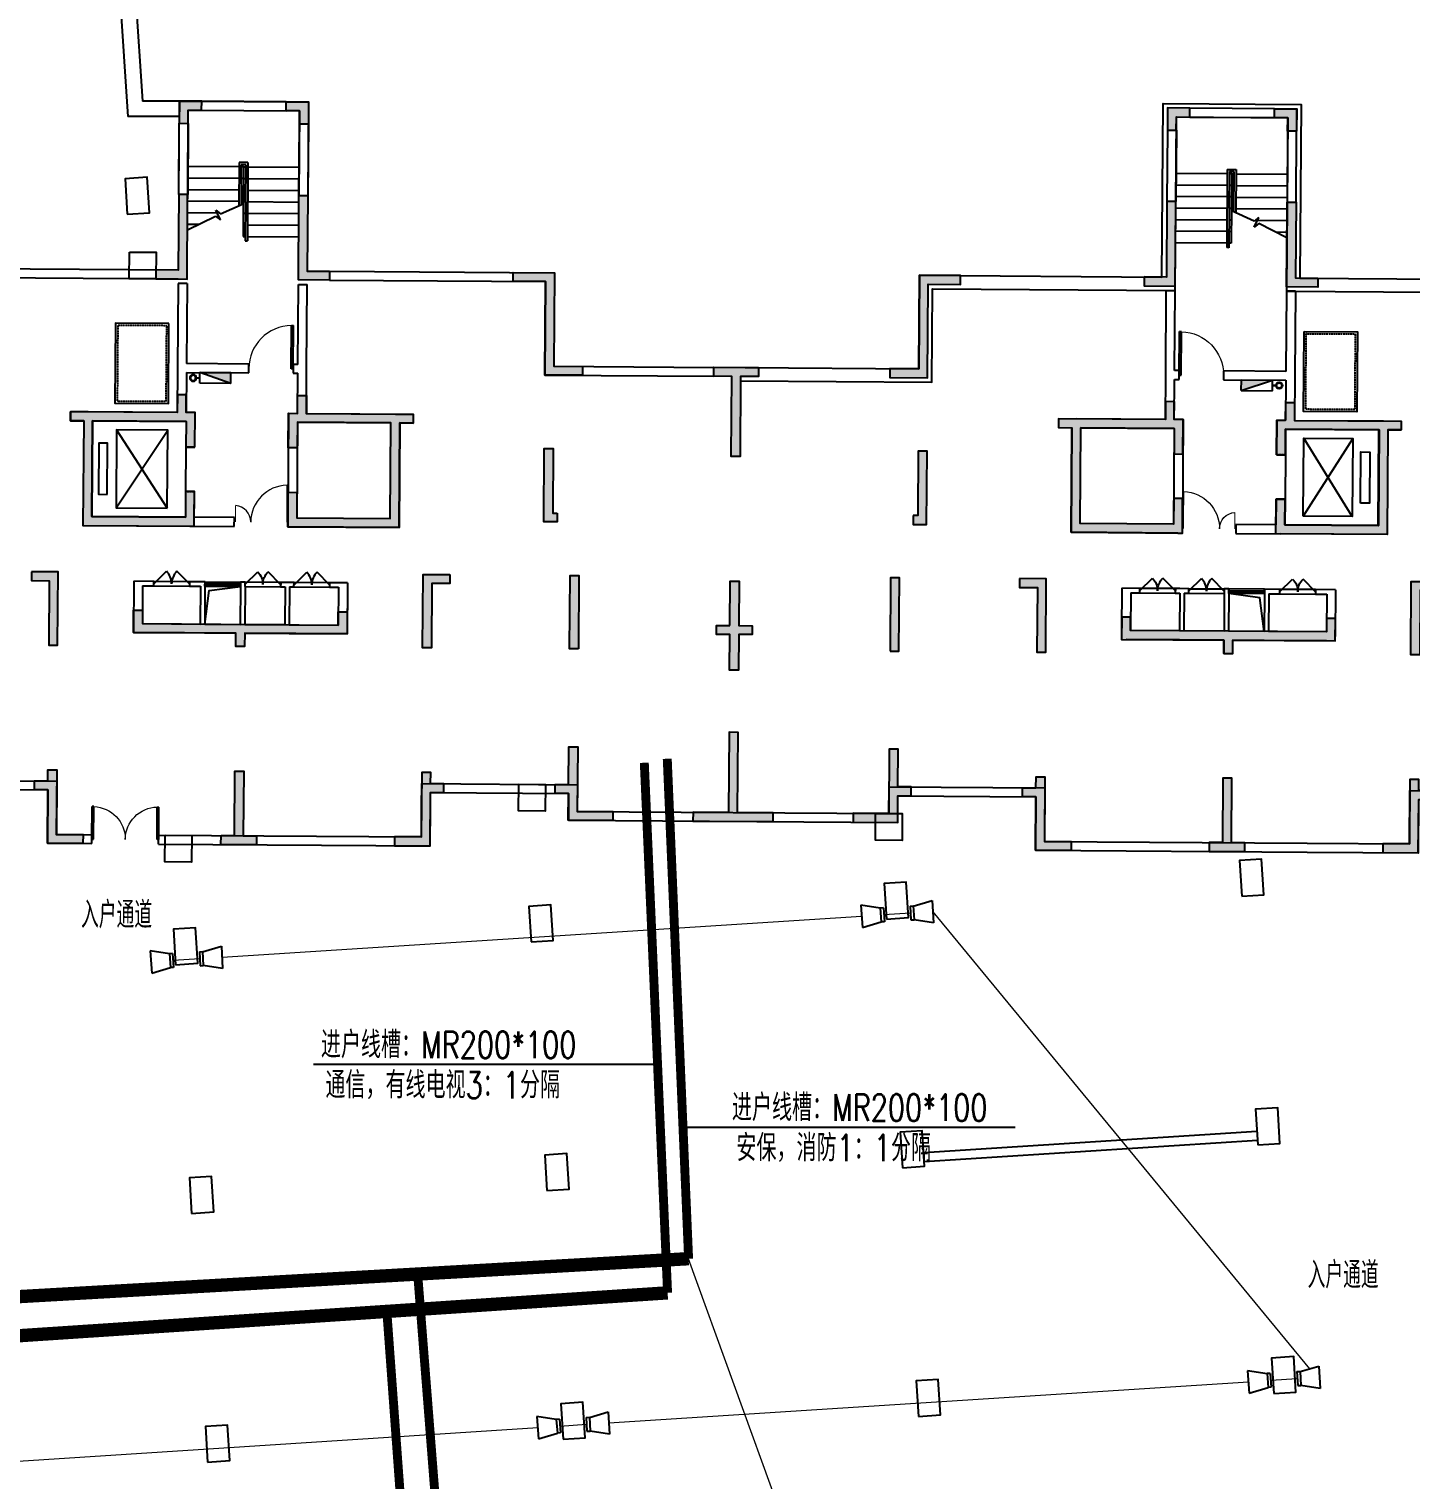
# Model space of a CAD drawing. Extents: x -781653 to 929899, y -295171 to 30012.
# Drawn here: x -67271 to -36224, y -180244 to -147658 of the extents above; entities that cross this region are included whole.
import ezdxf

# ---------------------------------------------------------------- set-up
doc = ezdxf.new("R2010")
doc.units = 0
doc.header["$LTSCALE"] = 10
doc.header["$MEASUREMENT"] = 0
for name, pattern in [('BORDER', [1.75, 0.5, -0.25, 0.5, -0.25, 0, -0.25]), ('DASH', [0.35, 0.25, -0.1]), ('DASHED', [0.75, 0.5, -0.25])]:
    doc.linetypes.add(name, pattern=pattern)
doc.layers.get('0').update_dxf_attribs({"linetype": 'CONTINUOUS'})
for name, color, linetype in [('COLU', 1, 'CONTINUOUS'), ('DIM_SYMB', 3, 'CONTINUOUS'), ('JPS-X', 1, 'BORDER'), ('JPS-XHS', 7, 'CONTINUOUS'), ('LVTRY', 6, 'CONTINUOUS'), ('RD-equip', 3, 'CONTINUOUS'), ('RD-text', 4, 'CONTINUOUS'), ('road', 7, 'CONTINUOUS'), ('solid', 252, 'CONTINUOUS'), ('STAIR', 9, 'CONTINUOUS'), ('TEXT', 7, 'CONTINUOUS'), ('wall', 8, 'CONTINUOUS'), ('wall-jg', 7, 'CONTINUOUS'), ('WINDOW', 4, 'CONTINUOUS'), ('结构墙', 1, 'CONTINUOUS')]:
    doc.layers.add(name, color=color, linetype=linetype)
doc.layers.add('RD-line', color=2, linetype='CONTINUOUS', lineweight=0)
doc.styles.add('_TEL_DIM', font='SIMPLEX', dxfattribs={"width": 0.8, "height": 3.5, "bigfont": 'HZTXT'})
doc.styles.add('FS2', font='tjromans.shx', dxfattribs={"width": 0.8, "bigfont": 'tjhztxt.shx'})
doc.linetypes.add('BRA', pattern='A,2.8,-0.1,["B",_TEL_DIM,S=0.07,R=0,X=0,Y=-0.12],-0.25', length=3.15)
doc.linetypes.add('CCTV', pattern='A,2.8,-0.1,["V",_TEL_DIM,S=0.07,R=0,X=0,Y=-0.12],-0.25', length=3.15)

# ---------------------------------------------------------------- blocks, each defined once
blk = doc.blocks.new('DXHS')
at = {"layer": 'JPS-XHS'}
blk.add_hatch(color=256, dxfattribs=at).paths.add_polyline_path([(-350, 240), (-350, 0), (350, 0)])
at = {"layer": 'JPS-XHS', "linetype": 'Continuous'}
for p, q in [((-350, 240), (-350, 0)), ((-350, 240), (350, 240)), ((-350, 0), (350, 0)), ((350, 240), (350, 0))]:
    blk.add_line(p, q, dxfattribs=at)
at = {"layer": 'JPS-XHS'}
blk.add_line((-350, 240), (350, 0), dxfattribs=at)
blk = doc.blocks.new('FF')
at = {"linetype": 'Continuous'}
for radius in [75, 60]:
    blk.add_circle((0, 0), radius, dxfattribs=at)
blk = doc.blocks.new('$DorLib2D$00000001')
for p, q in [((0.45, 0.975), (0.5, 0.975)), ((0.45, 0), (0.45, 0.975)), ((0.5, 0), (0.5, 0.975)), ((0.5, 0), (0.45, 0))]:
    blk.add_line(p, q)
at = {"lineweight": 13}
blk.add_arc((0.475, 0), 0.975, 91.4693, 180, dxfattribs=at)
blk = doc.blocks.new('$DorLib2D$00000116')
at = {"color": 0}
for p, q in [((-0.5, 0), (-0.146, 0.354)), ((0.5, 0), (0.146, 0.354))]:
    blk.add_line(p, q, dxfattribs=at)
for centre, start, end in [((-0.5, 0), 0, 45), ((0.5, 0), 135, 180)]:
    blk.add_arc(centre, 0.5, start, end, dxfattribs=at)
blk = doc.blocks.new('$WINLIB2D$00000001')
for p, q in [((-0.5, 0.5), (0.5, 0.5)), ((-0.5, 0.5), (-0.5, -0.5)), ((0.5, -0.5), (0.5, 0.5)), ((0.5, 0.167), (-0.5, 0.167)), ((0.5, -0.167), (-0.5, -0.167)), ((-0.5, -0.5), (0.5, -0.5))]:
    blk.add_line(p, q)
blk = doc.blocks.new('$DorLib2D$00000025')
at = {"const_width": 0.02}
for points in [[(0.481, -0.001), (0.481, 0.691)], [(-0.481, 0.001), (-0.481, 0.308)]]:
    blk.add_lwpolyline(points, dxfattribs=at)
at = {"lineweight": 13}
for centre, radius, start, end in [((0.505, -0.002), 0.699, 91.9397, 179.7238), ((-0.501, 0.003), 0.307, 359.7899, 85.7508)]:
    blk.add_arc(centre, radius, start, end, dxfattribs=at)
blk = doc.blocks.new('A$C3E824B6E')
at = {"layer": 'solid'}
h = blk.add_hatch(color=8, dxfattribs=at)
h.paths.add_polyline_path([(10600, 16700), (10500, 16700), (10500, 16600), (10600, 16600)])
h.paths.add_polyline_path([(11000, 16700), (10600, 16700), (10600, 16600), (11000, 16600)])
h.paths.add_polyline_path([(11000, 16600), (10600, 16600), (10600, 16200), (10700, 16200), (10700, 16500), (11000, 16500)])
h.paths.add_polyline_path([(10600, 16600), (10500, 16600), (10500, 16200), (10600, 16200)])
h = blk.add_hatch(color=8, dxfattribs=at)
h.paths.add_polyline_path([(13300, 16700), (13400, 16700), (13400, 16600), (13300, 16600)])
h.paths.add_polyline_path([(12900, 16700), (13300, 16700), (13300, 16600), (12900, 16600)])
h.paths.add_polyline_path([(12900, 16600), (13300, 16600), (13300, 16200), (13200, 16200), (13200, 16500), (12900, 16500)])
h.paths.add_polyline_path([(13300, 16600), (13400, 16600), (13400, 16200), (13300, 16200)])
h = blk.add_hatch(color=8, dxfattribs=at)
h.paths.add_polyline_path([(32800, 16700), (32700, 16700), (32700, 16600), (32800, 16600)])
h.paths.add_polyline_path([(33200, 16700), (32800, 16700), (32800, 16600), (33200, 16600)])
h.paths.add_polyline_path([(33200, 16600), (32800, 16600), (32800, 16200), (32900, 16200), (32900, 16500), (33200, 16500)])
h.paths.add_polyline_path([(32800, 16600), (32700, 16600), (32700, 16200), (32800, 16200)])
h = blk.add_hatch(color=8, dxfattribs=at)
h.paths.add_polyline_path([(35500, 16700), (35600, 16700), (35600, 16600), (35500, 16600)])
h.paths.add_polyline_path([(35100, 16700), (35500, 16700), (35500, 16600), (35100, 16600)])
h.paths.add_polyline_path([(35100, 16600), (35500, 16600), (35500, 16200), (35400, 16200), (35400, 16500), (35100, 16500)])
h.paths.add_polyline_path([(35500, 16600), (35600, 16600), (35600, 16200), (35500, 16200)])
for points in [[(10700, 12700), (10700, 14400), (10700, 14600), (10500, 14600), (10500, 12900), (10000, 12900), (10000, 12700)], [(13400, 12900), (13400, 14600), (13200, 14600), (13200, 14400), (13200, 12700), (13900, 12700), (13900, 12900)], [(32700, 12900), (32700, 14600), (32900, 14600), (32900, 14400), (32900, 12700), (32200, 12700), (32200, 12900)], [(35400, 12700), (35400, 14400), (35400, 14600), (35600, 14600), (35600, 12900), (36100, 12900), (36100, 12700)], [(9750, 4950), (9750, 5250), (9550, 5250), (9550, 4750), (11850, 4750), (11850, 4450), (12050, 4450), (12050, 4750), (14350, 4750), (14350, 5250), (14150, 5250), (14150, 4950)], [(36350, 4950), (36350, 5250), (36550, 5250), (36550, 4750), (34250, 4750), (34250, 4450), (34050, 4450), (34050, 4750), (31750, 4750), (31750, 5250), (31950, 5250), (31950, 4950)]]:
    blk.add_hatch(color=8, dxfattribs=at).paths.add_polyline_path(points)
at = {"layer": 'DIM_SYMB', "color": 8}
for points in [[(12600, 13670, 0, 0, 0), (12600, 15593, 0, 0, 0), (11300, 15593, 0, 0, 0), (11300, 14750, 80, 0, 0), (11300, 14450, 0, 0, 0)], [(33500, 13670, 0, 0, 0), (33500, 15593, 0, 0, 0), (34800, 15593, 0, 0, 0), (34800, 14750, 80, 0, 0), (34800, 14450, 0, 0, 0)]]:
    blk.add_lwpolyline(points, format="xyseb", dxfattribs=at)
at = {"layer": 'JPS-X', "color": 8, "const_width": 50}
for points in [[(10925, 10480), (11000, 10480)], [(35175, 10480), (35100, 10480)]]:
    blk.add_lwpolyline(points, dxfattribs=at)
at = {"layer": 'LVTRY', "color": 8}
for points in [[(11150, 4950), (11248, 5706), (11950, 5800)], [(34950, 4950), (34852, 5706), (34150, 5800)]]:
    blk.add_lwpolyline(points, dxfattribs=at)
at = {"layer": 'STAIR', "color": 8}
for p, q in [((11850, 15330), (11850, 14352)), ((12050, 15330), (11850, 15330)), ((12050, 15330), (12050, 13570)), ((34050, 15330), (34050, 13570)), ((34050, 15330), (34250, 15330)), ((34250, 15330), (34250, 14352)), ((11850, 15230), (10700, 15230)), ((11900, 15280), (11900, 14374)), ((12000, 15280), (11900, 15280)), ((11950, 15230), (11900, 15230)), ((11950, 15230), (11950, 14397)), ((11950, 15230), (12000, 15230)), ((11950, 15230), (11950, 13670)), ((12000, 15280), (12000, 13570)), ((12050, 15230), (13200, 15230)), ((34050, 15230), (32900, 15230)), ((34100, 15280), (34200, 15280)), ((34100, 15280), (34100, 13570)), ((34150, 15230), (34100, 15230)), ((34150, 15230), (34150, 13670)), ((34150, 15230), (34200, 15230)), ((34150, 15230), (34150, 14397)), ((34200, 15280), (34200, 14374)), ((34250, 15230), (35400, 15230)), ((11850, 14970), (10700, 14970)), ((11850, 14710), (10700, 14710)), ((11950, 14970), (11900, 14970)), ((11950, 14710), (11900, 14710)), ((11950, 14970), (12000, 14970)), ((11950, 14710), (12000, 14710)), ((12050, 14970), (13200, 14970)), ((12050, 14710), (13200, 14710)), ((34050, 14970), (32900, 14970)), ((34050, 14710), (32900, 14710)), ((34150, 14970), (34100, 14970)), ((34150, 14710), (34100, 14710)), ((34150, 14970), (34200, 14970)), ((34150, 14710), (34200, 14710)), ((34250, 14970), (35400, 14970)), ((34250, 14710), (35400, 14710)), ((11850, 14450), (10700, 14450)), ((11439, 14172), (11950, 14397)), ((11950, 14450), (11900, 14450)), ((11950, 14450), (12000, 14450)), ((12050, 14450), (13200, 14450)), ((34050, 14450), (32900, 14450)), ((34150, 14450), (34100, 14450)), ((34150, 14450), (34200, 14450)), ((34661, 14172), (34150, 14397)), ((34250, 14450), (35400, 14450)), ((11363, 14190), (10700, 14190)), ((10700, 13804), (11332, 14119)), ((11332, 14119), (11438, 14037)), ((11333, 14253), (11439, 14172)), ((11438, 14037), (11333, 14253)), ((11950, 14190), (12000, 14190)), ((12050, 14190), (13200, 14190)), ((34050, 14190), (32900, 14190)), ((34150, 14190), (34100, 14190)), ((34767, 14253), (34661, 14172)), ((34662, 14037), (34767, 14253)), ((34768, 14119), (34662, 14037)), ((34737, 14190), (35400, 14190)), ((35400, 13804), (34768, 14119)), ((10953, 13930), (10700, 13930)), ((11950, 13930), (12000, 13930)), ((12050, 13930), (13200, 13930)), ((34050, 13930), (32900, 13930)), ((34150, 13930), (34100, 13930)), ((35147, 13930), (35400, 13930)), ((11950, 13670), (12000, 13670)), ((12000, 13570), (12050, 13570)), ((12050, 13670), (13200, 13670)), ((34050, 13670), (32900, 13670)), ((34100, 13570), (34050, 13570)), ((34150, 13670), (34100, 13670)), ((9140, 7550), (10290, 9300)), ((9140, 9300), (10290, 7550)), ((36910, 7550), (35810, 9300)), ((36910, 9300), (35810, 7550)), ((10700, 8925), (10700, 7925)), ((35400, 8925), (35400, 7925)), ((10800, 5900), (10000, 5900)), ((12850, 5900), (12050, 5900)), ((13950, 5900), (13150, 5900)), ((32950, 5900), (32150, 5900)), ((33250, 5900), (34050, 5900)), ((36100, 5900), (35300, 5900)), ((10000, 5800), (10800, 5800)), ((12050, 5800), (12850, 5800)), ((13150, 5800), (13950, 5800)), ((32150, 5800), (32950, 5800)), ((33250, 5800), (34050, 5800)), ((35300, 5800), (36100, 5800))]:
    blk.add_line(p, q, dxfattribs=at)
for points in [[(10300, 11700), (9100, 11700), (9100, 9900), (10300, 9900)], [(35800, 11700), (37000, 11700), (37000, 9900), (35800, 9900)], [(10290, 7550), (10290, 9300), (9140, 9300), (9140, 7550)], [(35810, 7550), (35810, 9300), (36910, 9300), (36910, 7550)], [(8940, 7850), (8940, 9000), (8740, 9000), (8740, 7850)], [(37096, 7850), (37096, 9000), (37296, 9000), (37296, 7850)]]:
    blk.add_lwpolyline(points, close=True, dxfattribs=at)
at = {"layer": 'STAIR', "color": 8, "linetype": 'DASH'}
for points in [[(10250, 11650), (9150, 11650), (9150, 9950), (10250, 9950)], [(35850, 11650), (36950, 11650), (36950, 9950), (35850, 9950)]]:
    blk.add_lwpolyline(points, close=True, dxfattribs=at)
at = {"layer": 'wall', "color": 8}
for p, q in [((12900, 16700), (11000, 16700)), ((35100, 16700), (33200, 16700)), ((11000, 16500), (12900, 16500)), ((33200, 16500), (35100, 16500)), ((10500, 14600), (10500, 16200)), ((10700, 16200), (10700, 14600)), ((13200, 14600), (13200, 16200)), ((13400, 16200), (13400, 14600)), ((32700, 16200), (32700, 14600)), ((32900, 16200), (32900, 14600)), ((35400, 16200), (35400, 14600)), ((35600, 14600), (35600, 16200)), ((10500, 12600), (10500, 10700)), ((10700, 12600), (10500, 12600)), ((10700, 12600), (10700, 10800)), ((13200, 10800), (13200, 12600)), ((13200, 12600), (13400, 12600)), ((13400, 10700), (13400, 12600)), ((32700, 10700), (32700, 12600)), ((32700, 12600), (32900, 12600)), ((32900, 10800), (32900, 12600)), ((35400, 12600), (35400, 10800)), ((35600, 12600), (35400, 12600)), ((35600, 12600), (35600, 10700)), ((12100, 10800), (10700, 10800)), ((12100, 10600), (12100, 10800)), ((13200, 10800), (13100, 10800)), ((13100, 10800), (13100, 10600)), ((33000, 10800), (32900, 10800)), ((33000, 10600), (33000, 10800)), ((35400, 10800), (34000, 10800)), ((34000, 10800), (34000, 10600)), ((10500, 10700), (10500, 9700)), ((10700, 10600), (12100, 10600)), ((10700, 10600), (10700, 9700)), ((13100, 10600), (13200, 10600)), ((13200, 9700), (13200, 10600)), ((13400, 9700), (13400, 10700)), ((32700, 9700), (32700, 10700)), ((32900, 9700), (32900, 10600)), ((32900, 10600), (33000, 10600)), ((34000, 10600), (35400, 10600)), ((35400, 10600), (35400, 9700)), ((35600, 10700), (35600, 9700)), ((8500, 9700), (8100, 9700)), ((8100, 9500), (8100, 9700)), ((8400, 9500), (8100, 9500)), ((8400, 9500), (8400, 7150)), ((10500, 9700), (8500, 9700)), ((8600, 9500), (8600, 7350)), ((10600, 9500), (8600, 9500)), ((10700, 9500), (10600, 9500)), ((10900, 9700), (10700, 9700)), ((10700, 9500), (10700, 8925)), ((10900, 8925), (10900, 9700)), ((13000, 9700), (13000, 7350)), ((13000, 9700), (13200, 9700)), ((13200, 9500), (13200, 7350)), ((13200, 9500), (13300, 9500)), ((13300, 9500), (15300, 9500)), ((13400, 9700), (15400, 9700)), ((15300, 7350), (15300, 9500)), ((15400, 9700), (15800, 9700)), ((15500, 7150), (15500, 9500)), ((15500, 9500), (15800, 9500)), ((15800, 9700), (15800, 9500)), ((30600, 7150), (30600, 9500)), ((32700, 9700), (30700, 9700)), ((30800, 7350), (30800, 9500)), ((32800, 9500), (30800, 9500)), ((32900, 9500), (32800, 9500)), ((33100, 9700), (32900, 9700)), ((32900, 9500), (32900, 7350)), ((33100, 9700), (33100, 7350)), ((35200, 9700), (35200, 8925)), ((35200, 9700), (35400, 9700)), ((35400, 8925), (35400, 9500)), ((35400, 9500), (35500, 9500)), ((35500, 9500), (37500, 9500)), ((35600, 9700), (37600, 9700)), ((37500, 9500), (37500, 7350)), ((37600, 9700), (38000, 9700)), ((37700, 9500), (37700, 7150)), ((37700, 9500), (38000, 9500)), ((38000, 9700), (38000, 9500)), ((10700, 8925), (10900, 8925)), ((35200, 8925), (35400, 8925)), ((10900, 7925), (10700, 7925)), ((10700, 7925), (10700, 7350)), ((10900, 7350), (10900, 7925)), ((35400, 7925), (35200, 7925)), ((35200, 7925), (35200, 7350)), ((35400, 7350), (35400, 7925)), ((8600, 7350), (10700, 7350)), ((11800, 7350), (10900, 7350)), ((11800, 7150), (11800, 7350)), ((13000, 7350), (13000, 7150)), ((13200, 7350), (15300, 7350)), ((32900, 7350), (30800, 7350)), ((33100, 7150), (33100, 7350)), ((35200, 7350), (34300, 7350)), ((34300, 7350), (34300, 7150)), ((37500, 7350), (35400, 7350)), ((8400, 7150), (10800, 7150)), ((10800, 7150), (11800, 7150)), ((13000, 7150), (13100, 7150)), ((13100, 7150), (15500, 7150)), ((33000, 7150), (30600, 7150)), ((33000, 7150), (33100, 7150)), ((34300, 7150), (35300, 7150)), ((37700, 7150), (35300, 7150)), ((10000, 5900), (9550, 5900)), ((9550, 5900), (9550, 4750)), ((10000, 5800), (10000, 5900)), ((11150, 5900), (10800, 5900)), ((10800, 5900), (10800, 5800)), ((11150, 5800), (11150, 5900)), ((12050, 5900), (11950, 5900)), ((11950, 5900), (11950, 5800)), ((12050, 5800), (12050, 5900)), ((13050, 5900), (12850, 5900)), ((12850, 5900), (12850, 5800)), ((13150, 5900), (13050, 5900)), ((13150, 5800), (13150, 5900)), ((14350, 5900), (13950, 5900)), ((13950, 5900), (13950, 5800)), ((14350, 5900), (14350, 4750)), ((31750, 5900), (31750, 4950)), ((32150, 5900), (31750, 5900)), ((32150, 5800), (32150, 5900)), ((33050, 5900), (32950, 5900)), ((32950, 5900), (32950, 5800)), ((33250, 5900), (33050, 5900)), ((33250, 5800), (33250, 5900)), ((34050, 5900), (34050, 5800)), ((34150, 5900), (34050, 5900)), ((34150, 5800), (34150, 5900)), ((34950, 5900), (34950, 5800)), ((35300, 5900), (34950, 5900)), ((35300, 5800), (35300, 5900)), ((36550, 5900), (36100, 5900)), ((36100, 5900), (36100, 5800)), ((36550, 5900), (36550, 4850)), ((9750, 5800), (10000, 5800)), ((9750, 5800), (9750, 4950)), ((10800, 5800), (11050, 5800)), ((11050, 5800), (11050, 4950)), ((11150, 5800), (11150, 4950)), ((11950, 5800), (11950, 4950)), ((12050, 5800), (12050, 4950)), ((12850, 5800), (12950, 5800)), ((12950, 5800), (12950, 4950)), ((13050, 5800), (13150, 5800)), ((13050, 5800), (13050, 4950)), ((13950, 5800), (14150, 5800)), ((14150, 5800), (14150, 4950)), ((14350, 5800), (14350, 4750)), ((31950, 5800), (31950, 4950)), ((31950, 5800), (32150, 5800)), ((32950, 5800), (33050, 5800)), ((33050, 5800), (33050, 4950)), ((33150, 5800), (33250, 5800)), ((33150, 5800), (33150, 4950)), ((34050, 5800), (34050, 4950)), ((34150, 5800), (34150, 4950)), ((34950, 5800), (34950, 4950)), ((35050, 5800), (35050, 4950)), ((35050, 5800), (35300, 5800)), ((36100, 5800), (36350, 5800)), ((36350, 5800), (36350, 4950)), ((9750, 4950), (11050, 4950)), ((11150, 4950), (11950, 4950)), ((11950, 4950), (11950, 4950)), ((12050, 4950), (12950, 4950)), ((13050, 4950), (14150, 4950)), ((33050, 4950), (31950, 4950)), ((34050, 4950), (33150, 4950)), ((34950, 4950), (34150, 4950)), ((34150, 4950), (34150, 4950)), ((36350, 4950), (35050, 4950)), ((9550, 4750), (11150, 4750)), ((11150, 4750), (11850, 4750)), ((12050, 4750), (13050, 4750)), ((12050, 4750), (12050, 4750)), ((13050, 4750), (14350, 4750)), ((33050, 4750), (31850, 4750)), ((34050, 4750), (33050, 4750)), ((34050, 4450), (34050, 4750)), ((34050, 4750), (34050, 4750)), ((34950, 4750), (34250, 4750)), ((34250, 4450), (34250, 4750)), ((36350, 4750), (34950, 4750)), ((34050, 4450), (34250, 4450))]:
    blk.add_line(p, q, dxfattribs=at)
at = {"layer": 'wall-jg', "color": 8}
for p, q in [((10900, 8925), (10700, 8925)), ((35200, 8925), (35400, 8925))]:
    blk.add_line(p, q, dxfattribs=at)
for points in [[(10500, 16200), (10700, 16200), (10700, 16500), (11000, 16500), (11000, 16700), (10500, 16700), (10500, 16200)], [(13400, 16200), (13200, 16200), (13200, 16500), (12900, 16500), (12900, 16700), (13400, 16700), (13400, 16200)], [(32700, 16200), (32900, 16200), (32900, 16500), (33200, 16500), (33200, 16700), (32700, 16700), (32700, 16200)], [(35600, 16200), (35400, 16200), (35400, 16500), (35100, 16500), (35100, 16700), (35600, 16700), (35600, 16200)], [(10000, 12900), (10000, 12700), (10700, 12700), (10700, 14400), (10700, 14400), (10700, 14600), (10500, 14600), (10500, 12900), (10000, 12900)], [(13900, 12900), (13900, 12700), (13200, 12700), (13200, 14400), (13200, 14400), (13200, 14600), (13400, 14600), (13400, 12900), (13900, 12900)], [(32200, 12900), (32200, 12700), (32900, 12700), (32900, 14400), (32900, 14400), (32900, 14600), (32700, 14600), (32700, 12900), (32200, 12900)], [(36100, 12900), (36100, 12700), (35400, 12700), (35400, 14400), (35400, 14400), (35400, 14600), (35600, 14600), (35600, 12900), (36100, 12900)], [(10900, 8925), (10900, 9700), (10700, 9700), (10700, 10100), (10500, 10100), (10500, 9700), (8100, 9700), (8100, 9500), (8400, 9500), (8400, 7150), (10900, 7150), (10900, 7925), (10700, 7925), (10700, 7350), (8600, 7350), (8600, 9500), (10700, 9500), (10700, 8925)], [(13200, 8925), (13000, 8925), (13000, 9700), (13200, 9700), (13200, 10100), (13400, 10100), (13400, 9700), (15800, 9700), (15800, 9500), (15500, 9500), (15500, 7150), (13000, 7150), (13000, 7925), (13200, 7925), (13200, 7350), (15300, 7350), (15300, 9500), (13200, 9500), (13200, 8925)], [(32900, 8925), (33100, 8925), (33100, 9700), (32900, 9700), (32900, 10100), (32700, 10100), (32700, 9700), (30300, 9700), (30300, 9500), (30600, 9500), (30600, 7150), (33100, 7150), (33100, 7925), (32900, 7925), (32900, 7350), (30800, 7350), (30800, 9500), (32900, 9500), (32900, 8925)], [(35200, 8925), (35200, 9700), (35400, 9700), (35400, 10100), (35600, 10100), (35600, 9700), (38000, 9700), (38000, 9500), (37700, 9500), (37700, 7150), (35200, 7150), (35200, 7925), (35400, 7925), (35400, 7350), (37500, 7350), (37500, 9500), (35400, 9500), (35400, 8925)], [(14350, 5250), (14350, 4750), (12050, 4750), (12050, 4450), (11850, 4450), (11850, 4750), (9550, 4750), (9550, 5250), (9750, 5250), (9750, 4950), (14150, 4950), (14150, 5250), (14350, 5250)], [(31750, 5250), (31750, 4750), (34050, 4750), (34050, 4450), (34250, 4450), (34250, 4750), (36550, 4750), (36550, 5250), (36350, 5250), (36350, 4950), (31950, 4950), (31950, 5250), (31750, 5250)]]:
    blk.add_lwpolyline(points, dxfattribs=at)
at = {"layer": 'WINDOW', "color": 8, "linetype": 'DASH'}
for p, q in [((10900, 8925), (10700, 8925)), ((35400, 8925), (35200, 8925)), ((10700, 7925), (10900, 7925)), ((35200, 7925), (35400, 7925))]:
    blk.add_line(p, q, dxfattribs=at)
at = {"layer": 'JPS-X', "color": 8, "xscale": -1}
blk.add_blockref('FF', (10850, 10480), dxfattribs=at)
at = {"layer": 'JPS-X', "color": 8}
blk.add_blockref('FF', (35250, 10480), dxfattribs=at)
at = {"layer": 'JPS-XHS', "color": 8, "rotation": 179.9999999999999}
blk.add_blockref('DXHS', (11350, 10600), dxfattribs=at)
at = {"layer": 'JPS-XHS', "color": 8, "xscale": -1, "rotation": 179.9999999999999}
blk.add_blockref('DXHS', (34750, 10600), dxfattribs=at)
at = {"layer": 'WINDOW', "color": 8}
for name, p, xscale, yscale, zscale in [('$DorLib2D$00000001', (12600, 10700), 1000, 1000, 1000), ('$DorLib2D$00000001', (33500, 10700), -1000, 1000, 1000), ('$DorLib2D$00000025', (12400, 7250), 1200, 1200, 1200), ('$DorLib2D$00000025', (33700, 7250), -1200, 1200, 1200), ('$DorLib2D$00000116', (12450, 5850), -800.0000000000002, 800.0000000000002, -800), ('$DorLib2D$00000116', (13550, 5850), 800.0000000000002, 800.0000000000002, 800), ('$DorLib2D$00000116', (32550, 5850), -800.0000000000002, 800.0000000000002, 800), ('$DorLib2D$00000116', (33650, 5850), 800.0000000000002, 800.0000000000002, -800)]:
    blk.add_blockref(name, p, dxfattribs=dict(at, xscale=xscale, yscale=yscale, zscale=zscale))
at = {"layer": 'WINDOW', "color": 8, "zscale": 800}
for name, p, xscale, yscale, rotation in [('$DorLib2D$00000116', (10400, 5850), 800.0000000000002, 800.0000000000002, 359.9999999999978), ('$WINLIB2D$00000001', (11550, 5850), -800.0000000000006, 100.0000000000001, 179.9999999999999), ('$WINLIB2D$00000001', (34550, 5850), 800.0000000000006, 100.0000000000001, 179.9999999999999), ('$DorLib2D$00000116', (35700, 5850), -800.0000000000002, 800.0000000000002, 2.086507482133696e-12)]:
    blk.add_blockref(name, p, dxfattribs=dict(at, xscale=xscale, yscale=yscale, rotation=rotation))
blk = doc.blocks.new('A$C0A254713')
at = {"layer": 'solid'}
h = blk.add_hatch(color=256, dxfattribs=at)
h.paths.add_polyline_path([(-31725, 19426), (-31825, 19426), (-31825, 19326), (-31725, 19326)])
h.paths.add_polyline_path([(-31325, 19426), (-31725, 19426), (-31725, 19326), (-31325, 19326)])
h.paths.add_polyline_path([(-31325, 19326), (-31725, 19326), (-31725, 18926), (-31625, 18926), (-31625, 19226), (-31325, 19226)])
h.paths.add_polyline_path([(-31725, 19326), (-31825, 19326), (-31825, 18926), (-31725, 18926)])
h = blk.add_hatch(color=256, dxfattribs=at)
h.paths.add_polyline_path([(-29025, 19426), (-28925, 19426), (-28925, 19326), (-29025, 19326)])
h.paths.add_polyline_path([(-29425, 19426), (-29025, 19426), (-29025, 19326), (-29425, 19326)])
h.paths.add_polyline_path([(-29425, 19326), (-29025, 19326), (-29025, 18926), (-29125, 18926), (-29125, 19226), (-29425, 19226)])
h.paths.add_polyline_path([(-29025, 19326), (-28925, 19326), (-28925, 18926), (-29025, 18926)])
h = blk.add_hatch(color=256, dxfattribs=at)
h.paths.add_polyline_path([(-9525, 19426), (-9625, 19426), (-9625, 19326), (-9525, 19326)])
h.paths.add_polyline_path([(-9125, 19426), (-9525, 19426), (-9525, 19326), (-9125, 19326)])
h.paths.add_polyline_path([(-9125, 19326), (-9525, 19326), (-9525, 18926), (-9425, 18926), (-9425, 19226), (-9125, 19226)])
h.paths.add_polyline_path([(-9525, 19326), (-9625, 19326), (-9625, 18926), (-9525, 18926)])
h = blk.add_hatch(color=256, dxfattribs=at)
h.paths.add_polyline_path([(-6825, 19426), (-6725, 19426), (-6725, 19326), (-6825, 19326)])
h.paths.add_polyline_path([(-7225, 19426), (-6825, 19426), (-6825, 19326), (-7225, 19326)])
h.paths.add_polyline_path([(-7225, 19326), (-6825, 19326), (-6825, 18926), (-6925, 18926), (-6925, 19226), (-7225, 19226)])
h.paths.add_polyline_path([(-6825, 19326), (-6725, 19326), (-6725, 18926), (-6825, 18926)])
for points in [[(-31625, 15426), (-31625, 17126), (-31625, 17326), (-31825, 17326), (-31825, 15626), (-32325, 15626), (-32325, 15426)], [(-28925, 15626), (-28925, 17326), (-29125, 17326), (-29125, 17126), (-29125, 15426), (-28425, 15426), (-28425, 15626)], [(-9625, 15626), (-9625, 17326), (-9425, 17326), (-9425, 17126), (-9425, 15426), (-10125, 15426), (-10125, 15626)], [(-6925, 15426), (-6925, 17126), (-6925, 17326), (-6725, 17326), (-6725, 15626), (-6225, 15626), (-6225, 15426)], [(-24300, 15626), (-24300, 15426), (-23575, 15426), (-23575, 13326), (-22725, 13326), (-22725, 13526), (-23375, 13526), (-23375, 15626)], [(-14250, 15626), (-14250, 15426), (-14975, 15426), (-14975, 13326), (-15825, 13326), (-15825, 13526), (-15175, 13526), (-15175, 15626)], [(-19775, 13526), (-19775, 13326), (-19375, 13326), (-19375, 11526), (-19175, 11526), (-19175, 13326), (-18775, 13326), (-18775, 13526)], [(-31625, 12226), (-31625, 11651), (-31425, 11651), (-31425, 12426), (-31625, 12426), (-31625, 12826), (-31825, 12826), (-31825, 12426), (-34225, 12426), (-34225, 12226), (-33925, 12226), (-33925, 9876), (-31425, 9876), (-31425, 10651), (-31625, 10651), (-31625, 10076), (-33725, 10076), (-33725, 12226)], [(-27025, 12226), (-27025, 10076), (-29125, 10076), (-29125, 10651), (-29325, 10651), (-29325, 9876), (-26825, 9876), (-26825, 12226), (-26525, 12226), (-26525, 12426), (-28925, 12426), (-28925, 12826), (-29125, 12826), (-29125, 12426), (-29325, 12426), (-29325, 11651), (-29125, 11651), (-29125, 12226)], [(-9425, 12426), (-9425, 12826), (-9625, 12826), (-9625, 12426), (-12025, 12426), (-12025, 12226), (-11725, 12226), (-11725, 9876), (-9225, 9876), (-9225, 10651), (-9425, 10651), (-9425, 10076), (-11525, 10076), (-11525, 12226), (-9425, 12226), (-9425, 11651), (-9225, 11651), (-9225, 12426)], [(-6725, 12426), (-6725, 12826), (-6925, 12826), (-6925, 12426), (-7125, 12426), (-7125, 11651), (-6925, 11651), (-6925, 12226), (-4825, 12226), (-4825, 10076), (-6925, 10076), (-6925, 10651), (-7125, 10651), (-7125, 9876), (-4625, 9876), (-4625, 12226), (-4325, 12226), (-4325, 12426)], [(-23275, 10026), (-23275, 10226), (-23375, 10226), (-23375, 11676), (-23575, 11676), (-23575, 10026)], [(-15275, 10026), (-15275, 10226), (-15175, 10226), (-15175, 11676), (-14975, 11676), (-14975, 10026)], [(-34475, 8826), (-35075, 8826), (-35075, 8626), (-34675, 8626), (-34675, 7176), (-34475, 7176)], [(-25675, 8626), (-25675, 8826), (-26275, 8826), (-26275, 7176), (-26075, 7176), (-26075, 8626)], [(-22975, 7176), (-22775, 7176), (-22775, 8826), (-22975, 8826)], [(-15575, 7176), (-15775, 7176), (-15775, 8826), (-15575, 8826)], [(-12875, 8626), (-12875, 8826), (-12275, 8826), (-12275, 7176), (-12475, 7176), (-12475, 8626)], [(-4075, 8826), (-3475, 8826), (-3475, 8626), (-3875, 8626), (-3875, 7176), (-4075, 7176)], [(-19175, 7726), (-19175, 8726), (-19375, 8726), (-19375, 7726), (-19675, 7726), (-19675, 7526), (-19375, 7526), (-19375, 6726), (-19175, 6726), (-19175, 7526), (-18875, 7526), (-18875, 7726)], [(-32575, 7676), (-32575, 7976), (-32775, 7976), (-32775, 7476), (-30475, 7476), (-30475, 7176), (-30275, 7176), (-30275, 7476), (-27975, 7476), (-27975, 7976), (-28175, 7976), (-28175, 7676)], [(-5975, 7676), (-5975, 7976), (-5775, 7976), (-5775, 7476), (-8075, 7476), (-8075, 7176), (-8275, 7176), (-8275, 7476), (-10575, 7476), (-10575, 7976), (-10375, 7976), (-10375, 7676)], [(-19175, 3326), (-18375, 3326), (-18375, 3526), (-19175, 3526), (-19175, 5326), (-19375, 5326), (-19375, 3526), (-20175, 3526), (-20175, 3326)], [(-22975, 4126), (-23275, 4126), (-23275, 3926), (-22975, 3926), (-22975, 3326), (-21975, 3326), (-21975, 3526), (-22775, 3526), (-22775, 4976), (-22975, 4976)], [(-15575, 4126), (-15275, 4126), (-15275, 3926), (-15575, 3926), (-15575, 3326), (-16575, 3326), (-16575, 3526), (-15775, 3526), (-15775, 4976), (-15575, 4976)], [(-34675, 3926), (-34675, 2726), (-33875, 2726), (-33875, 2926), (-34475, 2926), (-34475, 4376), (-34675, 4376), (-34675, 4126), (-34975, 4126), (-34975, 3926)], [(-30475, 2926), (-30775, 2926), (-30775, 2726), (-29975, 2726), (-29975, 2926), (-30275, 2926), (-30275, 4376), (-30475, 4376)], [(-26075, 3926), (-25775, 3926), (-25775, 4126), (-26075, 4126), (-26075, 4376), (-26275, 4376), (-26275, 2926), (-26875, 2926), (-26875, 2726), (-26075, 2726)], [(-12475, 3926), (-12775, 3926), (-12775, 4126), (-12475, 4126), (-12475, 4376), (-12275, 4376), (-12275, 2926), (-11675, 2926), (-11675, 2726), (-12475, 2726)], [(-8075, 2926), (-7775, 2926), (-7775, 2726), (-8575, 2726), (-8575, 2926), (-8275, 2926), (-8275, 4376), (-8075, 4376)], [(-3875, 3926), (-3875, 2726), (-4675, 2726), (-4675, 2926), (-4075, 2926), (-4075, 4376), (-3875, 4376), (-3875, 4126), (-3575, 4126), (-3575, 3926)]]:
    blk.add_hatch(color=256, dxfattribs=at).paths.add_polyline_path(points)
at = {"layer": 'wall-jg'}
for p, q in [((-31425, 11651), (-31625, 11651)), ((-7125, 11651), (-6925, 11651))]:
    blk.add_line(p, q, dxfattribs=at)
for points in [[(-31825, 18926), (-31625, 18926), (-31625, 19226), (-31325, 19226), (-31325, 19426), (-31825, 19426), (-31825, 18926)], [(-28925, 18926), (-29125, 18926), (-29125, 19226), (-29425, 19226), (-29425, 19426), (-28925, 19426), (-28925, 18926)], [(-9625, 18926), (-9425, 18926), (-9425, 19226), (-9125, 19226), (-9125, 19426), (-9625, 19426), (-9625, 18926)], [(-6725, 18926), (-6925, 18926), (-6925, 19226), (-7225, 19226), (-7225, 19426), (-6725, 19426), (-6725, 18926)], [(-32325, 15626), (-32325, 15426), (-31625, 15426), (-31625, 17126), (-31625, 17126), (-31625, 17326), (-31825, 17326), (-31825, 15626), (-32325, 15626)], [(-28425, 15626), (-28425, 15426), (-29125, 15426), (-29125, 17126), (-29125, 17126), (-29125, 17326), (-28925, 17326), (-28925, 15626), (-28425, 15626)], [(-10125, 15626), (-10125, 15426), (-9425, 15426), (-9425, 17126), (-9425, 17126), (-9425, 17326), (-9625, 17326), (-9625, 15626), (-10125, 15626)], [(-6225, 15626), (-6225, 15426), (-6925, 15426), (-6925, 17126), (-6925, 17126), (-6925, 17326), (-6725, 17326), (-6725, 15626), (-6225, 15626)], [(-22725, 13526), (-22725, 13326), (-23575, 13326), (-23575, 15426), (-24300, 15426), (-24300, 15626), (-23375, 15626), (-23375, 13526), (-22725, 13526)], [(-15825, 13526), (-15825, 13326), (-14975, 13326), (-14975, 15426), (-14250, 15426), (-14250, 15626), (-15175, 15626), (-15175, 13526), (-15825, 13526)], [(-31425, 11651), (-31425, 12426), (-31625, 12426), (-31625, 12826), (-31825, 12826), (-31825, 12426), (-34225, 12426), (-34225, 12226), (-33925, 12226), (-33925, 9876), (-31425, 9876), (-31425, 10651), (-31625, 10651), (-31625, 10076), (-33725, 10076), (-33725, 12226), (-31625, 12226), (-31625, 11651)], [(-29125, 11651), (-29325, 11651), (-29325, 12426), (-29125, 12426), (-29125, 12826), (-28925, 12826), (-28925, 12426), (-26525, 12426), (-26525, 12226), (-26825, 12226), (-26825, 9876), (-29325, 9876), (-29325, 10651), (-29125, 10651), (-29125, 10076), (-27025, 10076), (-27025, 12226), (-29125, 12226), (-29125, 11651)], [(-9425, 11651), (-9225, 11651), (-9225, 12426), (-9425, 12426), (-9425, 12826), (-9625, 12826), (-9625, 12426), (-12025, 12426), (-12025, 12226), (-11725, 12226), (-11725, 9876), (-9225, 9876), (-9225, 10651), (-9425, 10651), (-9425, 10076), (-11525, 10076), (-11525, 12226), (-9425, 12226), (-9425, 11651)], [(-7125, 11651), (-7125, 12426), (-6925, 12426), (-6925, 12826), (-6725, 12826), (-6725, 12426), (-4325, 12426), (-4325, 12226), (-4625, 12226), (-4625, 9876), (-7125, 9876), (-7125, 10651), (-6925, 10651), (-6925, 10076), (-4825, 10076), (-4825, 12226), (-6925, 12226), (-6925, 11651)], [(-23275, 10226), (-23275, 10026), (-23575, 10026), (-23575, 11676), (-23375, 11676), (-23375, 10226), (-23275, 10226)], [(-15275, 10226), (-15275, 10026), (-14975, 10026), (-14975, 11676), (-15175, 11676), (-15175, 10226), (-15275, 10226)], [(-22775, 7176), (-22975, 7176), (-22975, 8826), (-22775, 8826), (-22775, 7176)], [(-15775, 7176), (-15575, 7176), (-15575, 8826), (-15775, 8826), (-15775, 7176)], [(-27975, 7976), (-27975, 7476), (-30275, 7476), (-30275, 7176), (-30475, 7176), (-30475, 7476), (-32775, 7476), (-32775, 7976), (-32575, 7976), (-32575, 7676), (-28175, 7676), (-28175, 7976), (-27975, 7976)], [(-10575, 7976), (-10575, 7476), (-8275, 7476), (-8275, 7176), (-8075, 7176), (-8075, 7476), (-5775, 7476), (-5775, 7976), (-5975, 7976), (-5975, 7676), (-10375, 7676), (-10375, 7976), (-10575, 7976)], [(-20175, 3326), (-18375, 3326), (-18375, 3526), (-19175, 3526), (-19175, 5326), (-19375, 5326), (-19375, 3526), (-20175, 3526), (-20175, 3326), (-20175, 3326)], [(-22975, 4126), (-22975, 4976), (-22775, 4976), (-22775, 3526), (-21975, 3526), (-21975, 3326), (-22975, 3326), (-22975, 3926), (-23275, 3926), (-23275, 4126), (-22975, 4126)], [(-15575, 4126), (-15575, 4976), (-15775, 4976), (-15775, 3526), (-16575, 3526), (-16575, 3326), (-15575, 3326), (-15575, 3926), (-15275, 3926), (-15275, 4126), (-15575, 4126)], [(-34675, 4126), (-34675, 4376), (-34475, 4376), (-34475, 2926), (-33875, 2926), (-33875, 2726), (-34675, 2726), (-34675, 3926), (-34975, 3926), (-34975, 4126), (-34675, 4126)], [(-30775, 2926), (-30475, 2926), (-30475, 4376), (-30275, 4376), (-30275, 2926), (-29975, 2926), (-29975, 2726), (-30775, 2726), (-30775, 2926)], [(-26075, 4126), (-26075, 4376), (-26275, 4376), (-26275, 2926), (-26875, 2926), (-26875, 2726), (-26075, 2726), (-26075, 3926), (-25775, 3926), (-25775, 4126), (-26075, 4126)], [(-12475, 4126), (-12475, 4376), (-12275, 4376), (-12275, 2926), (-11675, 2926), (-11675, 2726), (-12475, 2726), (-12475, 3926), (-12775, 3926), (-12775, 4126), (-12475, 4126)], [(-7775, 2926), (-8075, 2926), (-8075, 4376), (-8275, 4376), (-8275, 2926), (-8575, 2926), (-8575, 2726), (-7775, 2726), (-7775, 2926)], [(-3875, 4126), (-3875, 4376), (-4075, 4376), (-4075, 2926), (-4675, 2926), (-4675, 2726), (-3875, 2726), (-3875, 3926), (-3575, 3926), (-3575, 4126), (-3875, 4126)]]:
    blk.add_lwpolyline(points, dxfattribs=at)
for points in [[(-18775, 13526), (-18775, 13326), (-19175, 13326), (-19175, 11526), (-19375, 11526), (-19375, 13326), (-19775, 13326), (-19775, 13526)], [(-35075, 8826), (-35075, 8626), (-34675, 8626), (-34675, 7176), (-34475, 7176), (-34475, 8826)], [(-25675, 8826), (-25675, 8626), (-26075, 8626), (-26075, 7176), (-26275, 7176), (-26275, 8826)], [(-12875, 8826), (-12875, 8626), (-12475, 8626), (-12475, 7176), (-12275, 7176), (-12275, 8826)], [(-3475, 8826), (-3475, 8626), (-3875, 8626), (-3875, 7176), (-4075, 7176), (-4075, 8826)], [(-19375, 7726), (-19375, 8726), (-19175, 8726), (-19175, 7726), (-18875, 7726), (-18875, 7526), (-19175, 7526), (-19175, 6726), (-19375, 6726), (-19375, 7526), (-19675, 7526), (-19675, 7726)]]:
    blk.add_lwpolyline(points, close=True, dxfattribs=at)
blk = doc.blocks.new('$DorLib2D$00000002')
for p, q in [((-0.5, 0), (-0.5, 0.4875)), ((-0.475, 0.4875), (-0.5, 0.4875)), ((-0.475, 0), (-0.475, 0.4875)), ((0.475, 0), (0.475, 0.4875)), ((0.475, 0.4875), (0.5, 0.4875)), ((0.5, 0), (0.5, 0.4875)), ((-0.5, 0), (-0.475, 0)), ((0.5, 0), (0.475, 0))]:
    blk.add_line(p, q)
at = {"lineweight": 13}
for centre, start, end in [((-0.4875, 0), 0, 88.53072), ((0.4875, 0), 91.46928, 180)]:
    blk.add_arc(centre, 0.4875, start, end, dxfattribs=at)
blk = doc.blocks.new('A$C7EC620A8')
at = {"layer": 'COLU'}
for points in [[(284231, 68110), (284730, 68142), (284679, 68941), (284180, 68909), (284231, 68110)], [(284279, 67262), (284879, 67258), (284875, 66658), (284275, 66662)], [(293023, 55301), (293623, 55297), (293618, 54697), (293018, 54701)], [(301040, 54645), (301640, 54640), (301636, 54040), (301036, 54045)], [(285080, 54156), (285680, 54152), (285675, 53552), (285075, 53556)], [(309267, 52786), (309766, 52818), (309714, 53616), (309215, 53584), (309267, 52786)], [(301283, 52272), (301782, 52304), (301731, 53103), (301232, 53071), (301283, 52272)], [(293300, 51759), (293799, 51791), (293747, 52589), (293248, 52557), (293300, 51759)], [(285316, 51245), (285815, 51277), (285764, 52075), (285265, 52043), (285316, 51245)], [(309626, 47198), (310125, 47230), (310074, 48028), (309575, 47996), (309626, 47198)], [(301643, 46684), (302142, 46716), (302090, 47514), (301591, 47482), (301643, 46684)], [(293659, 46170), (294158, 46202), (294107, 47001), (293608, 46969), (293659, 46170)], [(285676, 45657), (286175, 45689), (286123, 46487), (285625, 46455), (285676, 45657)], [(309986, 41609), (310485, 41641), (310434, 42440), (309935, 42407), (309986, 41609)], [(302002, 41095), (302501, 41128), (302450, 41926), (301951, 41894), (302002, 41095)], [(294019, 40582), (294518, 40614), (294467, 41412), (293968, 41380), (294019, 40582)], [(286035, 40068), (286534, 40100), (286483, 40899), (285984, 40866), (286035, 40068)]]:
    blk.add_lwpolyline(points, close=True, dxfattribs=at)
at = {"layer": '结构墙', "linetype": 'ByBlock'}
for p, q in [((284027, 79070), (284569, 70654)), ((283964, 74606), (284240, 70304))]:
    blk.add_line(p, q, dxfattribs=at)
at = {"layer": '结构墙'}
for p, q in [((285401, 70654), (284569, 70654)), ((285401, 70304), (284240, 70304))]:
    blk.add_line(p, q, dxfattribs=at)
at = {"layer": '结构墙', "linetype": 'ByBlock'}
for points in [[(298110, 64665), (302010, 64638), (302024, 66738), (307474, 66700), (307502, 70600), (310602, 70578), (310574, 66678), (316024, 66640), (316009, 64540), (320209, 64511), (320138, 54311), (316338, 54338)], [(298008, 64366), (302308, 64336), (302322, 66436), (307772, 66398), (307799, 70298), (310299, 70280), (310272, 66380), (315722, 66342), (315707, 64242), (319907, 64213), (319840, 54613), (316340, 54638)]]:
    blk.add_lwpolyline(points, dxfattribs=at)
blk = doc.blocks.new('adasdasdasd')
at = {"layer": 'RD-equip'}
for p, q in [((-151, 430), (-251, 0)), ((-154, 500), (-154, 430)), ((-154, 500), (159, 500)), ((-154, 430), (159, 430)), ((251, 0), (158, 430)), ((159, 500), (159, 430)), ((-251, 0), (251, 0))]:
    blk.add_line(p, q, dxfattribs=at)

msp = doc.modelspace()

# ---------------------------------------------------------------- linework, layer by layer
at = {"layer": 'RD-line', "linetype": 'BRA', "ltscale": 0.8}
for p, q in [((-62935.3, -168516.9), (-48565.6, -167592.4)), ((-48066.3, -167560.3), (-47467.6, -167521.8)), ((-46968, -167495.7), (-38503.8, -177770)), ((-64033.3, -168587.6), (-63434.5, -168549.1)), ((-54245.3, -178983.7), (-39875.6, -178059.2)), ((-39376.3, -178027.1), (-38777.6, -177988.5)), ((-70212.2, -180013.9), (-55842.4, -179089.4)), ((-55343.3, -179054.4), (-54744.6, -179015.9))]:
    msp.add_line(p, q, dxfattribs=at)
at = {"layer": 'RD-line', "linetype": 'CCTV', "ltscale": 0.8}
msp.add_line((-50342.5, -181132.2), (-52452.8, -175293.3), dxfattribs=at)
at = {"layer": 'RD-line', "linetype": 'DASHED'}
for points, const_width in [([(-196085.9, -157269.4), (-77714, -149812.1), (-75810.8, -176617.5), (-52452.8, -175293.3)], 300), ([(-52452.8, -175293.3), (-52932.6, -164058)], 200), ([(-58547.8, -175528.4), (-57311.9, -191286.5), (-57187.4, -200690.8)], 200)]:
    msp.add_lwpolyline(points, dxfattribs=dict(at, const_width=const_width))
at = {"layer": 'RD-line'}
for points, const_width in [([(-195899.1, -158120.8), (-78263, -150821.4), (-76451.1, -177617.5), (-52924.8, -176060.9)], 300), ([(-53448, -164148), (-52924.8, -176060.9)], 200), ([(-58055.8, -200690.9), (-58134.6, -191515.6), (-59238.7, -176387.6)], 200)]:
    msp.add_lwpolyline(points, dxfattribs=dict(at, const_width=const_width))
at = {"layer": 'RD-text'}
for p, q in [((-60881.8, -170923), (-53150.5, -170923)), ((-52579.1, -172335.3), (-45113, -172335.3))]:
    msp.add_line(p, q, dxfattribs=at)
at = {"layer": 'wall', "linetype": 'ByBlock'}
for p, q in [((-65858.4, -165964.6), (-65857, -165764.6)), ((-64358.4, -165975.1), (-64357, -165775.1))]:
    msp.add_line(p, q, dxfattribs=at)
at = {"layer": 'wall'}
for p, q in [((-39686, -172435.4), (-47170.5, -172917)), ((-39673.2, -172635), (-47157.7, -173116.6))]:
    msp.add_line(p, q, dxfattribs=at)
for points in [[(-63906.3, -151377.9), (-63891.7, -149278), (-60991.7, -149298.3), (-61006.4, -151398.2)], [(-63706.3, -151379.3), (-63693.1, -149479.4), (-61193.1, -149496.8), (-61206.4, -151396.8)]]:
    msp.add_lwpolyline(points, dxfattribs=at)
at = {"layer": 'wall', "linetype": 'ByBlock'}
for points in [[(-63918.2, -153077.9), (-69468.1, -153039.1), (-69482.8, -155139), (-73682.7, -155109.6), (-73754, -165309.4), (-69954.1, -165336), (-69949.9, -164736), (-66850, -164757.7), (-66858.4, -165957.6), (-65858.4, -165964.6)], [(-60518.3, -153101.7), (-55468.4, -153137), (-55483.1, -155236.9), (-51883.2, -155262.1)], [(-63919.6, -153277.9), (-69269.5, -153240.5), (-69284.2, -155340.4), (-73484.1, -155311), (-73552.6, -165110.8), (-70152.7, -165134.6), (-70148.5, -164534.6), (-66648.6, -164559.1), (-66657, -165759), (-65857, -165764.6)], [(-60519.7, -153301.7), (-55669.8, -153335.6), (-55684.5, -155435.5), (-51884.6, -155462.1)], [(-64358.4, -165975.1), (-58258.6, -166017.8), (-58252.5, -165146.1), (-58250.2, -164817.8), (-55150.3, -164839.5), (-55154.5, -165439.5), (-47754.6, -165491.2), (-47750.4, -164891.2), (-44650.5, -164912.9), (-44658.9, -166112.9), (-38559.1, -166155.5)], [(-64357, -165775.1), (-58457.2, -165816.4), (-58452.5, -165144.7), (-58448.8, -164616.4), (-54948.9, -164640.9), (-54953.1, -165240.9), (-47953.2, -165289.8), (-47949, -164689.8), (-44449.1, -164714.3), (-44457.5, -165914.3), (-38557.7, -165955.5)], [(-38557.7, -165955.5), (-36257.7, -165971.6), (-36249.3, -164771.7), (-33249.4, -164792.6)], [(-38559.1, -166155.5), (-36059.1, -166173), (-36050.7, -164973.1), (-33250.8, -164992.6)]]:
    msp.add_lwpolyline(points, dxfattribs=at)

# ---------------------------------------------------------------- block references
at = {"layer": 'RD-equip', "rotation": 274.2979208962988}
for p in [(-48565.1, -167598.4), (-64532.1, -168625.7), (-39875.4, -178062.1), (-55842.4, -179089.4)]:
    msp.add_blockref('adasdasdasd', p, dxfattribs=at)
at = {"layer": 'RD-equip', "xscale": -1, "rotation": 93.06472244445578}
for p in [(-46968, -167495.7), (-62934.9, -168523), (-38278.2, -177959.3), (-54245.2, -178986.6)]:
    msp.add_blockref('adasdasdasd', p, dxfattribs=at)
at = {"layer": 'road', "rotation": 359.5993165015752}
msp.add_blockref('A$C3E824B6E', (-74508.2, -165904.1), dxfattribs=at)
at = {"layer": 'wall', "rotation": 359.5993165015752}
msp.add_blockref('A$C0A254713', (-32203.7, -168925.8), dxfattribs=at)
at = {"layer": 'WINDOW', "linetype": 'ByBlock', "xscale": -1500, "yscale": 1500, "zscale": 1500, "rotation": 359.5993163636982}
msp.add_blockref('$DorLib2D$00000002', (-65107.7, -165869.9), dxfattribs=at)
at = {"layer": '结构墙'}
msp.add_blockref('A$C7EC620A8', (-349293.1, -219932.3), dxfattribs=at)

# ---------------------------------------------------------------- texts
at = {"layer": 'RD-text', "style": '_TEL_DIM', "width": 0.75}
for s, p in [('进户线槽：MR200*100', (-60713.8, -170786)), ('通信，有线电视3：1分隔', (-60612.6, -171691.2)), ('进户线槽：MR200*100', (-51479.8, -172198.3)), ('安保，消防1：1分隔', (-51378.5, -173103.6))]:
    msp.add_text(s, height=600, dxfattribs=at).set_placement(p)
at = {"layer": 'TEXT', "style": 'FS2', "width": 0.7}
for p in [(-66102.7, -167863.8, 0), (-38546.9, -175958.8, 0)]:
    msp.add_text('入户通道', height=600, rotation=359.83888, dxfattribs=at).set_placement(p)

doc.saveas('drawing.dxf')
